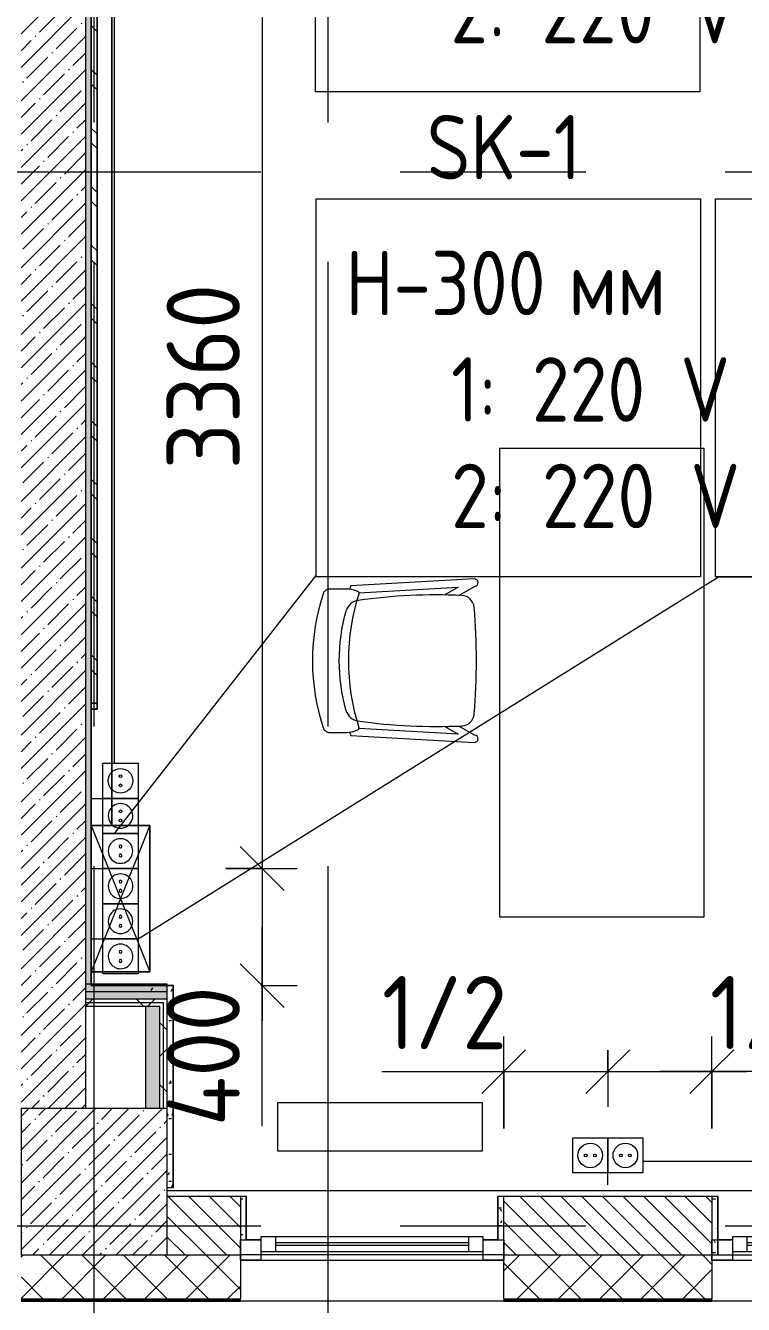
# Model space of a CAD drawing. Header units: millimetres. Extents: x 35881 to 234190, y -8553 to 29063.
# Drawn here: x 47425 to 49879, y -269 to 4100 of the extents above; entities that cross this region are included whole.
import ezdxf

# ---------------------------------------------------------------- set-up
doc = ezdxf.new("R2010")
doc.units = ezdxf.units.MM
doc.linetypes.add('Осевая', pattern=[3175, 635, -476.25, 1587.5, -476.25])
for name, color, linetype, lineweight in [('A-ANNO-DIMS', 7, 'Continuous', 9), ('A-ANNO-DIMS-100', 7, 'Continuous', 9), ('A-DETL-GENF', 7, 'Continuous', 9), ('A-GLAZ', 7, 'Continuous', 9), ('A-GLAZ-1', 7, 'Continuous', 13), ('A-WALL', 7, 'Continuous', 9), ('E-ELEC-FIXT-IDEN', 7, 'Continuous', 9), ('I-FURN', 7, 'Continuous', 9), ('I-WALL', 7, 'Continuous', 9), ('M-EQPM', 7, 'Continuous', 9), ('S-COLS', 7, 'Continuous', 9), ('Оси', 7, 'Continuous', 9), ('Оси-2', 7, 'Осевая', 9), ('Электрические приборы', 7, 'Continuous', 9)]:
    doc.layers.add(name, color=color, linetype=linetype, lineweight=lineweight)
for name, color, linetype, lineweight, true_color in [('A-WALL-1', 7, 'Continuous', 9, 0x3c3c3c), ('A-WALL-FNSH-1', 7, 'Continuous', 9, 0x3c3c3c), ('I-FURN-1', 7, 'Continuous', 9, 0xf0f0f0), ('M-EQPM-1', 7, 'Continuous', 9, 0xd4d4d4), ('Оси розеток', 7, 'Continuous', 9, 0xff1e23)]:
    doc.layers.add(name, color=color, linetype=linetype, lineweight=lineweight, true_color=true_color)
doc.styles.add('GOST Common', font='GOST_Common.ttf', dxfattribs={"width": 0.9, "height": 220})
doc.styles.add('ISOCPEUR', font='isocpeur.ttf', dxfattribs={"width": 0.9, "height": 250})
doc.dimstyles.new('ISO-2_5_0_9К_БОЛЬШОЙ', dxfattribs={"dimscale": 304.8, "dimtxt": 248.995294, "dimasz": 0.492126, "dimexe": 0.393701, "dimexo": 0.984252, "dimgap": 0, "dimtad": 1, "dimdec": 0, "dimrnd": 10, "dimzin": 0, "dimdsep": 46, "dimtxsty": 'ISOCPEUR', "dimblk1": 'OBLIQUE', "dimblk2": 'OBLIQUE', "dimsah": 1, "dimcen": 0.09, "dimdle": 0.393701, "dimazin": 0, "dimtfac": 1, "dimtdec": 4, "dimtix": 1, "dimtmove": 0, "dimatfit": 3, "dimfxl": 1, "dimtvp": 1, "dimtolj": 1, "dimtzin": 0, "dimarcsym": 2})
doc.dimstyles.new('ISO-2_5_0_9К_БОЛЬШОЙ_2', dxfattribs={"dimscale": 304.8, "dimtxt": 248.995294, "dimasz": 0.492126, "dimexe": 0.393701, "dimexo": 0.984252, "dimgap": 0, "dimtad": 1, "dimdec": 0, "dimrnd": 10, "dimzin": 0, "dimdsep": 46, "dimtxsty": 'ISOCPEUR', "dimblk1": 'OBLIQUE', "dimblk2": 'OBLIQUE', "dimsah": 1, "dimcen": 0.09, "dimdle": 0.393701, "dimazin": 0, "dimtfac": 1, "dimtdec": 4, "dimtix": 1, "dimtmove": 1, "dimatfit": 3, "dimfxl": 1, "dimtvp": 1, "dimtolj": 1, "dimtzin": 0, "dimarcsym": 2})
pattern_1 = [(0, (0, 0), (121.92, 30.48), [10.058, -81.382, 10.058, -81.382, -487.68]), (0, (0, 0), (121.92, 30.48), [-182.88, 10.058, -172.822, 10.058, -81.382, -213.36]), (0, (0, 0), (121.92, 30.48), [-457.2, 10.058, -50.902, 10.058, -142.342]), (120, (45.72, 15.24), (-87.356454, 90.345817), [10.058, -81.382, 10.058, -81.382, -487.68]), (120, (45.72, 15.24), (-87.356454, 90.345817), [-182.88, 10.058, -172.822, 10.058, -81.382, -213.36]), (120, (45.72, 15.24), (-87.356454, 90.345817), [-457.2, 10.058, -50.902, 10.058, -142.342]), (240, (60.96, 76.2), (-34.563546, -120.825817), [10.058, -81.382, 10.058, -81.382, -487.68]), (240, (60.96, 76.2), (-34.563546, -120.825817), [-182.88, 10.058, -172.822, 10.058, -81.382, -213.36]), (240, (60.96, 76.2), (-34.563546, -120.825817), [-457.2, 10.058, -50.902, 10.058, -142.342])]
pattern_2 = [(45, (0, 0), (-106.066, 106.066), []), (135, (0, 0), (-106.066, -106.066), [])]

# ---------------------------------------------------------------- blocks, each defined once
blk = doc.blocks.new('BSC_Колонна _Прямоугольная - 500х500-V7-План размещения напольных электротехнических лючков и розеток 1 этажа в осях 12-23')
at = {"layer": 'S-COLS'}
h = blk.add_hatch(dxfattribs=at)
h.set_pattern_fill('FP_9', color=256, style=0, pattern_type=2)
h.set_pattern_definition([(45, (-47660, -150), (-57.02463, 57.02463), []), (45, (-47602.975, -150), (-57.02463, 57.02463), [100.806, -20.161, 3.353, -16.808])])
h.paths.add_polyline_path([(-250, -250), (250, -250), (250, 250), (-250, 250), (-250, 69.9)])
for p, q in [((250, 250), (-250, 250)), ((-250, 250), (-250, -250)), ((250, -250), (250, 250)), ((-250, -250), (250, -250))]:
    blk.add_line(p, q, dxfattribs=at)
blk = doc.blocks.new('120_Окно_СКБ_1Ст - 120_Окно_СКБ_1Ст 900х2500_h_-20664874-План размещения напольных электротехнических лючков и розеток 1 этажа в осях 12-23')
at = {"layer": 'A-GLAZ'}
for p, q in [((450, -57), (-450, -57)), ((-430, -127), (-380, -127)), ((-330, -107), (330, -107)), ((330, -117), (-330, -117)), ((380, -127), (430, -127))]:
    blk.add_line(p, q, dxfattribs=at)
at = {"layer": 'A-GLAZ-1'}
for p, q in [((-450, -127), (-450, -57)), ((-450, -57), (-380, -57)), ((-380, -57), (-380, -127)), ((380, -87), (-380, -87)), ((-380, -87), (-380, -137)), ((-330, -137), (-330, -87)), ((330, -137), (330, -87)), ((380, -127), (380, -57)), ((380, -57), (450, -57)), ((380, -137), (380, -87)), ((450, -57), (450, -127)), ((-380, -127), (-450, -127)), ((450, -127), (380, -127)), ((-380, -137), (380, -137))]:
    blk.add_line(p, q, dxfattribs=at)
blk = doc.blocks.new('120_Окно_СКБ_2Ст - 120_Окно_СКБ_2Ст 2100х2500 _мал створка справа_-22445857-План размещения напольных электротехнических лючков и розеток 1 этажа в осях 12-23')
at = {"layer": 'A-GLAZ'}
for p, q in [((1050, -57), (-1050, -57)), ((-1030, -127), (-980, -127)), ((-930, -107), (100, -107)), ((100, -117), (-930, -117)), ((150, -127), (220, -127)), ((270, -107), (930, -107)), ((930, -117), (270, -117)), ((980, -127), (1030, -127))]:
    blk.add_line(p, q, dxfattribs=at)
at = {"layer": 'A-GLAZ-1'}
for p, q in [((-1050, -127), (-1050, -57)), ((-1050, -57), (-980, -57)), ((-980, -57), (-980, -127)), ((150, -87), (-980, -87)), ((-980, -87), (-980, -137)), ((-930, -137), (-930, -87)), ((100, -137), (100, -87)), ((150, -127), (150, -57)), ((150, -57), (220, -57)), ((150, -137), (150, -87)), ((220, -57), (220, -127)), ((980, -87), (220, -87)), ((220, -87), (220, -137)), ((270, -137), (270, -87)), ((930, -137), (930, -87)), ((980, -127), (980, -57)), ((980, -57), (1050, -57)), ((980, -137), (980, -87)), ((1050, -57), (1050, -127)), ((-980, -127), (-1050, -127)), ((220, -127), (150, -127)), ((1050, -127), (980, -127)), ((-980, -137), (150, -137)), ((220, -137), (980, -137))]:
    blk.add_line(p, q, dxfattribs=at)
blk = doc.blocks.new('Блок Розеток и Выключателей - Блок Розеток и Выключателей_SK1-27368977-План размещения напольных электротехнических лючков и розеток 1 этажа в осях 12-23')
at = {"layer": 'A-DETL-GENF'}
for p, q in [((-120, -40), (0, -40)), ((-120, -160), (-120, -40)), ((0, -40), (120, -40)), ((0, -160), (0, -40)), ((0, -40), (0, -160)), ((120, -40), (120, -160)), ((0, -160), (-120, -160)), ((120, -160), (0, -160))]:
    blk.add_line(p, q, dxfattribs=at)
for centre, radius in [((-60, -100), 42), ((60, -100), 42), ((-75.6, -100), 4.8), ((-44.4, -100), 4.8), ((44.4, -100), 4.8), ((75.6, -100), 4.8)]:
    blk.add_circle(centre, radius, dxfattribs=at)
at = {"layer": 'Оси розеток'}
blk.add_line((0, 0), (0, -40), dxfattribs=at)
blk = doc.blocks.new('Блок Розеток и Выключателей - Блок Розеток и Выключателей_SK1-V68-План размещения напольных электротехнических лючков и розеток 1 этажа в осях 12-23')
at = {"layer": 'A-DETL-GENF'}
for p, q in [((-120, -40), (-113, -40)), ((-120, -160), (-120, -40)), ((-113, -40), (0, -40)), ((0, -40), (120, -40)), ((0, -160), (0, -40)), ((0, -40), (0, -160)), ((120, -40), (120, -160)), ((-113, -160), (-120, -160)), ((0, -160), (-113, -160)), ((120, -160), (0, -160))]:
    blk.add_line(p, q, dxfattribs=at)
for centre, radius, start, end in [((-60, -100), 42, 72, 180), ((-60, -100), 42, 36, 72), ((-60, -100), 42, 0, 36), ((60, -100), 42, 144, 180), ((60, -100), 42, 72, 144), ((60, -100), 42, 0, 72), ((-60, -100), 42, 180, 216), ((-60, -100), 42, 216, 324), ((-75.6, -100), 4.8, 90, 180), ((-75.6, -100), 4.8, 180, 270), ((-75.6, -100), 4.8, 0, 90), ((-75.6, -100), 4.8, 270, 0), ((-44.4, -100), 4.8, 90, 180), ((-44.4, -100), 4.8, 180, 270), ((-44.4, -100), 4.8, 270, 90), ((-60, -100), 42, 324, 0), ((60, -100), 42, 180, 252), ((44.4, -100), 4.8, 90, 180), ((44.4, -100), 4.8, 180, 0), ((44.4, -100), 4.8, 0, 90), ((60, -100), 42, 252, 324), ((75.6, -100), 4.8, 90, 180), ((75.6, -100), 4.8, 180, 0), ((75.6, -100), 4.8, 0, 90), ((60, -100), 42, 324, 0)]:
    blk.add_arc(centre, radius, start, end, dxfattribs=at)
at = {"layer": 'Оси розеток'}
blk.add_line((0, 0), (0, -40), dxfattribs=at)
blk = doc.blocks.new('Блок Розеток и Выключателей - Блок Розеток и Выключателей_SK1-V69-План размещения напольных электротехнических лючков и розеток 1 этажа в осях 12-23')
at = {"layer": 'A-DETL-GENF'}
for p, q in [((-120, -40), (0, -40)), ((-120, -160), (-120, -40)), ((0, -40), (120, -40)), ((0, -160), (0, -40)), ((0, -40), (0, -160)), ((120, -40), (120, -160)), ((0, -160), (-120, -160)), ((120, -160), (0, -160))]:
    blk.add_line(p, q, dxfattribs=at)
for centre, radius, start, end in [((-60, -100), 42, 72, 180), ((-60, -100), 42, 36, 72), ((-60, -100), 42, 0, 36), ((60, -100), 42, 108, 180), ((60, -100), 42, 36, 108), ((60, -100), 42, 0, 36), ((-60, -100), 42, 180, 216), ((-60, -100), 42, 216, 324), ((-75.6, -100), 4.8, 90, 180), ((-75.6, -100), 4.8, 180, 270), ((-75.6, -100), 4.8, 0, 90), ((-75.6, -100), 4.8, 270, 0), ((-44.4, -100), 4.8, 90, 180), ((-44.4, -100), 4.8, 180, 270), ((-44.4, -100), 4.8, 270, 90), ((-60, -100), 42, 324, 0), ((60, -100), 42, 180, 252), ((44.4, -100), 4.8, 90, 180), ((44.4, -100), 4.8, 180, 90), ((60, -100), 42, 252, 324), ((75.6, -100), 4.8, 90, 180), ((75.6, -100), 4.8, 180, 270), ((75.6, -100), 4.8, 270, 90), ((60, -100), 42, 324, 0)]:
    blk.add_arc(centre, radius, start, end, dxfattribs=at)
at = {"layer": 'Оси розеток'}
blk.add_line((0, 0), (0, -40), dxfattribs=at)
blk = doc.blocks.new('Блок Розеток и Выключателей - Блок Розеток и Выключателей_SK1-V70-План размещения напольных электротехнических лючков и розеток 1 этажа в осях 12-23')
at = {"layer": 'A-DETL-GENF'}
for p, q in [((-120, -40), (-93, -40)), ((-120, -160), (-120, -40)), ((-93, -40), (0, -40)), ((0, -40), (120, -40)), ((0, -160), (0, -40)), ((0, -40), (0, -160)), ((120, -40), (120, -160)), ((-93, -160), (-120, -160)), ((0, -160), (-93, -160)), ((120, -160), (0, -160))]:
    blk.add_line(p, q, dxfattribs=at)
for centre, radius in [((60, -100), 42), ((-75.6, -100), 4.8), ((-44.4, -100), 4.8), ((44.4, -100), 4.8), ((75.6, -100), 4.8)]:
    blk.add_circle(centre, radius, dxfattribs=at)
for start, end in [(144, 180), (217.6474, 142.3526), (180, 216)]:
    blk.add_arc((-60, -100), 42, start, end, dxfattribs=at)
at = {"layer": 'Оси розеток'}
blk.add_line((0, 0), (0, -40), dxfattribs=at)
blk = doc.blocks.new('Chair_1 noor 78578 - 1_4-25422005-План размещения напольных электротехнических лючков и розеток 1 этажа в осях 12-23')
at = {"layer": 'I-FURN-1'}
for p, q in [((-130.5, 405.7), (-130.5, 344.8)), ((359.1, 344.8), (359.1, 405.7)), ((-141.2, 329.7), (-165.1, -92)), ((393.7, -92), (369.8, 329.7)), ((-136.5, -37.1), (-117.3, 302)), ((345.9, 302), (365.1, -37.1)), ((-110.2, 8.6), (-136.5, -37.1)), ((365.1, -37.1), (338.8, 8.6)), ((-139.7, -93.5), (-108.8, -39.9)), ((337.4, -39.9), (368.3, -93.5))]:
    blk.add_line(p, q, dxfattribs=at)
for centre, radius, start, end in [((114.3, -271.9), 732.8, 71.3174, 108.6833), ((114.3, -239.2), 609.6, 73.8265, 106.1735), ((114.3, -279.3), 660.4, 111.7, 112.7563), ((-37.4, 344.8), 93.1, 180, 204.9864), ((-37.4, 344.8), 93.1, 186.4785, 204.9864), ((114.3, -408), 746, 71.9445, 107.8276), ((-41.4, 297.5), 50.8, 106.1735, 171.9659), ((270, 297.5), 50.8, 8.0341, 73.8265), ((266, 344.8), 93.1, 334.477, 360), ((266, 344.8), 93.1, 335.0136, 353.5215), ((114.3, -279.3), 660.4, 67.2437, 68.3), ((-116, 308.2), 6.35, 204.9864, 258.4091), ((-116, 308.2), 6.35, 204.9864, 287.8276), ((1798.9, 37.7), 1909.3, 171.9659, 182.6261), ((-1570.3, 37.7), 1909.3, 357.3739, 8.0341), ((344.3, 307.4), 6.35, 281.4186, 334.477), ((344.6, 308.2), 6.35, 281.5909, 335.0136), ((1798.9, 37.7), 1909.3, 180.8761, 182.3307), ((-1570.3, 37.7), 1909.3, 357.6693, 359.1239), ((-64, -47.7), 44.5, 182.6261, 265.0912), ((292.6, -47.7), 44.4, 275.9396, 357.3739), ((-152.4, -92.7), 12.7, 176.75, 356.75), ((114.8, 2033.8), 2133.6, 265.0912, 274.9044), ((381, -92.7), 12.7, 183.25, 3.25)]:
    blk.add_arc(centre, radius, start, end, dxfattribs=at)
for points in [[(-120.4, 422.3), (-122, 420.8), (-124.7, 417.8), (-127.8, 413.5), (-129.8, 409.4), (-130.4, 406.9), (-130.5, 405.7)], [(359.1, 405.7), (359, 406.9), (358.4, 409.4), (356.4, 413.5), (353.3, 417.8), (350.6, 420.8), (349, 422.3)]]:
    blk.add_open_spline(points, degree=3, dxfattribs=at)
blk = doc.blocks.new('Стол базовый прямоугольный - 1_3-25460678-План размещения напольных электротехнических лючков и розеток 1 этажа в осях 12-23')
at = {"layer": 'I-FURN-1'}
for p, q in [((800, 350), (-800, 350)), ((-800, 350), (-800, -350)), ((800, -350), (800, 350)), ((-800, -350), (800, -350))]:
    blk.add_line(p, q, dxfattribs=at)
blk = doc.blocks.new('Шкаф параметрический - 1_5а-25565868-План размещения напольных электротехнических лючков и розеток 1 этажа в осях 12-23')
at = {"layer": 'I-FURN-1'}
for p, q in [((0, 0), (500, 200)), ((0, 200), (500, 0)), ((500, 200), (0, 200)), ((0, 200), (0, 0)), ((0, 70.2), (0, 200)), ((0, 200), (500, 200)), ((500, 0), (500, 200)), ((500, 200), (500, 0)), ((0, 0.2), (0, 70.2)), ((0, 0), (500, 0))]:
    blk.add_line(p, q, dxfattribs=at)
blk = doc.blocks.new('Зеркало обычное - Доска-32858920-План размещения напольных электротехнических лючков и розеток 1 этажа в осях 12-23')
at = {"layer": 'I-FURN'}
h = blk.add_hatch(dxfattribs=at)
h.set_pattern_fill('FP_59', color=256, style=0, pattern_type=2)
h.set_pattern_definition([(45, (50, 50), (-199.9995, 0), [141.421, -141.421]), (45, (100, 50), (-199.9995, 0), [70.711, -212.132]), (45, (50, 100), (-199.9995, 0), [70.711, -212.132])])
h.paths.add_polyline_path([(-2005, 40), (2005, 40), (2005, 60), (-2005, 60)])
at = {"layer": 'I-FURN-1'}
for p, q in [((2025, 60), (-2025, 60)), ((-2025, 60), (-2025, 40)), ((-2025, 40), (-2025, 60)), ((-2025, 60), (-2005, 60)), ((2005, 60), (-2005, 60)), ((-2005, 60), (-2005, 40)), ((-2005, 40), (-2005, 60)), ((-2005, 60), (2005, 60)), ((-2005, 60), (2005, 60)), ((2005, 60), (-2005, 60)), ((-2005, 60), (2005, 60)), ((-2005, 40), (-2005, 60)), ((-2005, 40), (-2005, 60)), ((2005, 40), (2005, 60)), ((2005, 60), (2005, 40)), ((2005, 60), (2025, 60)), ((2005, 60), (2005, 40)), ((2005, 40), (2005, 60)), ((2025, 40), (2025, 60)), ((2025, 60), (2025, 40)), ((-2025, 40), (2025, 40)), ((-2005, 40), (-2025, 40)), ((-2005, 40), (2005, 40)), ((2005, 40), (-2005, 40)), ((2005, 40), (-2005, 40)), ((-2005, 40), (2005, 40)), ((2005, 40), (-2005, 40)), ((2025, 40), (2005, 40))]:
    blk.add_line(p, q, dxfattribs=at)
blk = doc.blocks.new('radiator_prado_classic_z_tip_30_po exemplyaru - Classic Z Тип 30-500-30677900-План размещения напольных электротехнических лючков и розеток 1 этажа в осях 12-23')
at = {"layer": 'M-EQPM-1'}
for p, q in [((0, 228), (0, 64)), ((700, 228), (0, 228)), ((700, 64), (700, 228)), ((0, 64), (700, 64))]:
    blk.add_line(p, q, dxfattribs=at)
blk = doc.blocks.new('DIMBLOCK36-План размещения напольных электротехнических лючков и розеток 1 этажа в осях 12-23')
at = {"layer": 'A-ANNO-DIMS-100'}
for p, q in [((48234.4, 4700), (48234.4, 1220)), ((48110, 4580), (48354.4, 4580)), ((48234.4, 4580), (48110, 4580)), ((48110, 1220), (48354.4, 1220)), ((48234.4, 1220), (48110, 1220))]:
    blk.add_line(p, q, dxfattribs=at)
at = {"layer": 'A-ANNO-DIMS-100', "lineweight": 20}
for p, q in [((48234.4, 4580), (48159.4, 4655)), ((48234.4, 4580), (48309.4, 4505)), ((48234.4, 1220), (48159.4, 1295)), ((48234.4, 1220), (48309.4, 1145))]:
    blk.add_line(p, q, dxfattribs=at)
at = {"layer": 'A-ANNO-DIMS-100', "color": 0, "insert": (47907.8, 2584), "char_height": 250, "width": 758.478, "attachment_point": 1, "rotation": 90, "line_spacing_factor": 1.149209, "style": 'ISOCPEUR'}
blk.add_mtext('3360', dxfattribs=at)
blk = doc.blocks.new('_Oblique')
at = {"color": 0, "linetype": 'ByBlock', "lineweight": -2}
blk.add_line((-0.5, -0.5), (0.5, 0.5), dxfattribs=at)
blk = doc.blocks.new('DIMBLOCK37-План размещения напольных электротехнических лючков и розеток 1 этажа в осях 12-23')
at = {"layer": 'A-ANNO-DIMS-100', "lineweight": 20}
for p, q in [((48234.4, 1220), (48159.4, 1295)), ((48234.4, 1220), (48309.4, 1145)), ((48234.4, 820), (48159.4, 895)), ((48234.4, 820), (48309.4, 745))]:
    blk.add_line(p, q, dxfattribs=at)
at = {"layer": 'A-ANNO-DIMS-100'}
for p, q in [((48110, 1220), (48354.4, 1220)), ((48234.4, 1220), (48110, 1220)), ((48234.4, 1220), (48234.4, 700)), ((48234.4, 938), (48234.4, 1020)), ((48234.4, 340.1), (48234.4, 938)), ((48230, 820), (48354.4, 820)), ((48234.4, 820), (48230, 820))]:
    blk.add_line(p, q, dxfattribs=at)
at = {"layer": 'A-ANNO-DIMS-100', "color": 0, "insert": (47907.8, 340.1), "char_height": 250, "width": 597.589, "attachment_point": 1, "rotation": 90, "line_spacing_factor": 1.149209, "style": 'ISOCPEUR'}
blk.add_mtext('400', dxfattribs=at)
blk = doc.blocks.new('DIMBLOCK95-План размещения напольных электротехнических лючков и розеток 1 этажа в осях 12-23')
at = {"layer": 'A-ANNO-DIMS-100'}
for p, q in [((49060, 332.4), (49060, 646.3)), ((49415.8, 600), (49415.8, 406.3)), ((49415.8, 526.3), (49415.8, 600)), ((48643.3, 526.3), (49174.2, 526.3)), ((48940, 526.3), (49415.8, 526.3)), ((49060, 526.3), (49060, 332.4)), ((49174.2, 526.3), (49237.9, 526.3))]:
    blk.add_line(p, q, dxfattribs=at)
at = {"layer": 'A-ANNO-DIMS-100', "lineweight": 20}
for p, q in [((49060, 526.3), (49135, 601.3)), ((49415.8, 526.3), (49490.8, 601.3)), ((49060, 526.3), (48985, 451.3)), ((49415.8, 526.3), (49340.8, 451.3))]:
    blk.add_line(p, q, dxfattribs=at)
at = {"layer": 'A-ANNO-DIMS-100', "color": 0, "insert": (48643.3, 852.9), "char_height": 250, "width": 517.144, "attachment_point": 1, "line_spacing_factor": 1.149209, "style": 'ISOCPEUR'}
blk.add_mtext('1/2', dxfattribs=at)
blk = doc.blocks.new('DIMBLOCK96-План размещения напольных электротехнических лючков и розеток 1 этажа в осях 12-23')
at = {"layer": 'A-ANNO-DIMS-100'}
for p, q in [((49771.5, 332.4), (49771.5, 646.3)), ((49415.8, 600), (49415.8, 406.3)), ((49415.8, 526.3), (49415.8, 600)), ((49415.8, 526.3), (49891.5, 526.3)), ((49664.7, 526.3), (49593.7, 526.3)), ((50195.6, 526.3), (49664.7, 526.3)), ((49771.5, 526.3), (49771.5, 332.4))]:
    blk.add_line(p, q, dxfattribs=at)
at = {"layer": 'A-ANNO-DIMS-100', "lineweight": 20}
for p, q in [((49415.8, 526.3), (49490.8, 601.3)), ((49771.5, 526.3), (49846.5, 601.3)), ((49415.8, 526.3), (49340.8, 451.3)), ((49771.5, 526.3), (49696.5, 451.3))]:
    blk.add_line(p, q, dxfattribs=at)
at = {"layer": 'A-ANNO-DIMS-100', "color": 0, "insert": (49764.7, 852.9), "char_height": 250, "width": 517.144, "attachment_point": 1, "line_spacing_factor": 1.149209, "style": 'ISOCPEUR'}
blk.add_mtext('1/2', dxfattribs=at)

msp = doc.modelspace()

# ---------------------------------------------------------------- hatches: boundary and pattern name
at = {"layer": 'A-WALL'}
h = msp.add_hatch(dxfattribs=at)
h.set_pattern_fill('FP_21', color=256, style=0, pattern_type=2)
h.set_pattern_definition([(135, (0, 0), (-35.35534, -35.35534), [])])
h.paths.add_polyline_path([(65160, -100), (65410, -100), (65410, 100), (65160, 100)])
h.paths.add_polyline_path([(64260, -100), (64260, 100), (63710, 100), (63710, -100)])
h.paths.add_polyline_path([(61538.4, -100), (61610, -100), (61610, 100), (61410, 100), (61410, -100)])
h.paths.add_polyline_path([(60010, -100), (60010, 100), (59260, 100), (59260, -100)])
h.paths.add_polyline_path([(57160, -100), (57160, 100), (56910, 100), (56910, -100)])
h.paths.add_polyline_path([(53310, -100), (53310, 100), (52410, 100), (52410, -100), (52809.7, -100)])
h.paths.add_polyline_path([(51871.5, -100), (51910, -100), (51910, 100), (51871.5, 100)])
h.paths.add_polyline_path([(49771.5, -100), (49771.5, 100), (49060, 100), (49060, -100)])
h.paths.add_polyline_path([(48160, -100), (48160, 100), (47910, 100), (47910, -100)])
h = msp.add_hatch(dxfattribs=at)
h.set_pattern_fill('FP_17', color=256, style=0, pattern_type=2)
h.set_pattern_definition([(45, (0, 0), (-70.71068, 70.71068), []), (135, (0, 0), (-70.71068, -70.71068), [])])
h.paths.add_polyline_path([(75358.8, -250), (75700, -250), (75700, -100), (73980, -100), (73980, -250), (74631.4, -250)])
h.paths.add_polyline_path([(70660, -250), (70660, -100), (67060, -100), (67060, -250), (70267, -250)])
h.paths.add_polyline_path([(72280, -250), (72280, -100), (71560, -100), (71560, -250), (71721.8, -250)])
h.paths.add_polyline_path([(65160, -250), (66160, -250), (66160, -100), (65160, -100)])
h.paths.add_polyline_path([(63710, -250), (64260, -250), (64260, -100), (63710, -100)])
h.paths.add_polyline_path([(61410, -250), (61610, -250), (61610, -100), (60910, -100), (60910, -250)])
h.paths.add_polyline_path([(60010, -250), (60010, -100), (59260, -100), (59260, -250)])
h.paths.add_polyline_path([(57160, -250), (57160, -100), (56410, -100), (56410, -250), (56910, -250)])
h.paths.add_polyline_path([(52809.7, -250), (53310, -250), (53310, -100), (51871.5, -100), (51871.5, -250)])
h.paths.add_polyline_path([(49771.5, -250), (49771.5, -100), (49060, -100), (49060, -250)])
h.paths.add_polyline_path([(47910, -250), (48160, -250), (48160, -100), (47410, -100), (47410, -250)])
h.paths.add_polyline_path([(44081, -250), (44310, -250), (44310, -100), (42737.5, -100), (42737.5, -250), (43410, -250)])
h.paths.add_polyline_path([(40637.5, -250), (40637.5, -100), (39940, -100), (39940, -250)])
h.paths.add_polyline_path([(39040, -250), (39040, -100), (38742.7, -100), (38742.7, -250)])
at = {"layer": 'I-WALL'}
h = msp.add_hatch(dxfattribs=at)
h.set_pattern_fill('FP_1', color=256, style=0, pattern_type=2)
h.set_pattern_definition([(45, (0, 0), (-57.02463, 57.02463), []), (45, (57.025, 0), (-57.02463, 57.02463), [100.806, -20.161, 3.353, -16.808])])
h.paths.add_polyline_path([(47630, 400), (47630, 7400), (47410, 7400), (47410, 400)])
h = msp.add_hatch(dxfattribs=at)
h.set_pattern_fill('FP_58', color=256, style=0, pattern_type=2)
h.set_pattern_definition(pattern_1)
h.paths.add_polyline_path([(47630, 800), (47650, 800), (47650, 7400), (47630, 7400), (47630, 825)])
for points in [[(47717.9, 775), (47910, 775), (47910, 825), (47630, 825), (47630, 775)], [(47885, 400), (47885, 750), (47835, 750), (47835, 400)]]:
    msp.add_hatch(color=256, dxfattribs=at).paths.add_polyline_path(points)
h = msp.add_hatch(dxfattribs=at)
h.set_pattern_fill('FP_58', color=256, style=0, pattern_type=2)
h.set_pattern_definition(pattern_1)
h.paths.add_polyline_path([(47910, 800), (47930, 800), (47930, 820), (47650, 820), (47650, 800), (47717.9, 800)])
h = msp.add_hatch(dxfattribs=at)
h.set_pattern_fill('FP_58', color=256, style=0, pattern_type=2)
h.set_pattern_definition(pattern_1)
h.paths.add_polyline_path([(47930, 130), (47930, 800), (47910, 800), (47910, 130)])
h = msp.add_hatch(dxfattribs=at)
h.set_pattern_fill('FP_60', color=256, style=0, pattern_type=2)
h.set_pattern_definition(pattern_2)
h.paths.add_polyline_path([(47897.5, 762.5), (47910, 762.5), (47910, 775), (47630, 775), (47630, 762.5), (47717.9, 762.5)])
h = msp.add_hatch(dxfattribs=at)
h.set_pattern_fill('FP_60', color=256, style=0, pattern_type=2)
h.set_pattern_definition(pattern_2)
h.paths.add_polyline_path([(47885, 750), (47897.5, 750), (47897.5, 762.5), (47630, 762.5), (47630, 750), (47835, 750)])
h = msp.add_hatch(dxfattribs=at)
h.set_pattern_fill('FP_60', color=256, style=0, pattern_type=2)
h.set_pattern_definition(pattern_2)
h.paths.add_polyline_path([(47897.5, 400), (47897.5, 750), (47885, 750), (47885, 400)])
h = msp.add_hatch(dxfattribs=at)
h.set_pattern_fill('FP_60', color=256, style=0, pattern_type=2)
h.set_pattern_definition(pattern_2)
h.paths.add_polyline_path([(47897.5, 400), (47910, 400), (47910, 762.5), (47897.5, 762.5), (47897.5, 750)])
h = msp.add_hatch(dxfattribs=at)
h.set_pattern_fill('FP_58', color=256, style=0, pattern_type=2)
h.set_pattern_definition(pattern_1)
h.paths.add_polyline_path([(48180, -48), (48180, 100), (48160, 100), (48160, -48)])
h = msp.add_hatch(dxfattribs=at)
h.set_pattern_fill('FP_58', color=256, style=0, pattern_type=2)
h.set_pattern_definition(pattern_1)
h.paths.add_polyline_path([(49060, -48), (49060, 100), (49040, 100), (49040, -48)])
h = msp.add_hatch(dxfattribs=at)
h.set_pattern_fill('FP_58', color=256, style=0, pattern_type=2)
h.set_pattern_definition(pattern_1)
h.paths.add_polyline_path([(49791.5, -100), (49791.5, 100), (49771.5, 100), (49771.5, -100)])

# ---------------------------------------------------------------- linework, layer by layer
at = {"layer": 'A-WALL'}
for p, q in [((47650, 820), (47650, 7379)), ((47650, 820), (47930, 820)), ((47630, 775), (47910, 775)), ((47630, 762.5), (47897.5, 762.5)), ((47885, 400), (47885, 750)), ((47897.5, 400), (47897.5, 762.5)), ((47910, -100), (48160, -100)), ((49060, -100), (49771.5, -100)), ((49791.5, -100), (51851.5, -100)), ((47410, -250), (48160, -250)), ((47410, -253), (48160, -253)), ((49060, -258), (48160, -258)), ((49060, -250), (49771.5, -250)), ((49060, -253), (49771.5, -253)), ((51871.5, -258), (49771.5, -258))]:
    msp.add_line(p, q, dxfattribs=at)
at = {"layer": 'A-WALL-1'}
for p, q in [((47630, 7400), (47630, 400)), ((47910, 825), (47630, 825)), ((47630, 800), (47910, 800)), ((47910, 400), (47910, 825)), ((47930, 130), (47930, 820)), ((47630, 750), (47885, 750)), ((47835, 750), (47835, 400)), ((47910, 130), (47930, 130)), ((48160, 100), (47910, 100)), ((48160, 100), (48160, -250)), ((48180, 100), (48160, 100)), ((48180, -48), (48180, 100)), ((49040, 100), (49040, -48)), ((49060, 100), (49040, 100)), ((49771.5, 100), (49060, 100)), ((49060, -250), (49060, 100)), ((49771.5, 100), (49771.5, -250)), ((49791.5, 100), (49771.5, 100)), ((49791.5, -100), (49791.5, 100)), ((48160, -48), (48180, -48)), ((49040, -48), (49060, -48)), ((49771.5, -100), (49791.5, -100))]:
    msp.add_line(p, q, dxfattribs=at)
at = {"layer": 'A-WALL-FNSH-1'}
for p, q in [((47651, 821), (47651, 7379)), ((47931, 821), (47651, 821)), ((47931, 130), (47931, 821)), ((47930, 130), (47931, 130)), ((48181, 100), (48180, 100)), ((48181, -48), (48181, 100)), ((49039, 100), (49039, -48)), ((49040, 100), (49039, 100)), ((49792.5, 100), (49791.5, 100)), ((49792.5, -100), (49792.5, 100)), ((48180, -48), (48181, -48)), ((49039, -48), (49040, -48)), ((49791.5, -100), (49792.5, -100)), ((47410, -258), (48160, -258)), ((48160, -258), (48160, -250)), ((49060, -250), (49060, -258)), ((49060, -258), (49771.5, -258)), ((49771.5, -258), (49771.5, -250))]:
    msp.add_line(p, q, dxfattribs=at)
at = {"layer": 'E-ELEC-FIXT-IDEN'}
for p, q in [((47730, 1580), (47730, 4518.2)), ((48419.4, 2220.9), (48419.4, 2862.7)), ((47730, 1340), (48419.4, 2220.9)), ((47810, 980), (49794.5, 2216.2)), ((49794.5, 2216.2), (50440.5, 2217.2)), ((49535.8, 220), (50311.4, 220))]:
    msp.add_line(p, q, dxfattribs=at)
at = {"layer": 'E-ELEC-FIXT-IDEN', "flags": 128}
for points in [[(48417, 5164.2), (49730.3, 5164.2), (49730.3, 3873.2), (48417, 3873.2)], [(48419.4, 3508.2), (49732.7, 3508.2), (49732.7, 2217.2), (48419.4, 2217.2)], [(49783.8, 3508.2), (51097.1, 3508.2), (51097.1, 2217.2), (49783.8, 2217.2)]]:
    msp.add_lwpolyline(points, close=True, dxfattribs=at)
at = {"layer": 'I-FURN-1'}
for p, q in [((47650.2, 5417), (47650.2, 1785)), ((47650.2, 1785), (47650.2, 5417)), ((47720.2, 1367), (47720.2, 5417)), ((47720.2, 5417), (47720.2, 1367)), ((47650.2, 1785), (47650.2, 1765)), ((47650.2, 1765), (47650.2, 1785)), ((47650.2, 1765), (47650.2, 1367)), ((47650.2, 1367), (47650.2, 1765)), ((47650.2, 1367), (47720.2, 1367)), ((47720.2, 1367), (47650.2, 1367))]:
    msp.add_line(p, q, dxfattribs=at)
at = {"layer": 'I-WALL'}
for p, q in [((47910, 120), (51871.5, 120)), ((49060, -100), (48160, -100))]:
    msp.add_line(p, q, dxfattribs=at)
at = {"layer": 'Оси'}
for p, q in [((47660, -1906.3), (47660, 593.7)), ((48460, -1906.3), (48460, 593.7))]:
    msp.add_line(p, q, dxfattribs=at)
at = {"layer": 'Оси-2'}
for p, q in [((47660, 593.7), (47660, 24898.1)), ((48460, 593.7), (48460, 24898.1)), ((39180.8, 3600), (82200, 3600)), ((39180.8, 0), (82200, 0))]:
    msp.add_line(p, q, dxfattribs=at)

# ---------------------------------------------------------------- block references
at = {"layer": 'A-GLAZ', "rotation": 180}
for name, p in [('120_Окно_СКБ_1Ст - 120_Окно_СКБ_1Ст 900х2500_h_-20664874-План размещения напольных электротехнических лючков и розеток 1 этажа в осях 12-23', (48610, -175)), ('120_Окно_СКБ_2Ст - 120_Окно_СКБ_2Ст 2100х2500 _мал створка справа_-22445857-План размещения напольных электротехнических лючков и розеток 1 этажа в осях 12-23', (50821.5, -175))]:
    msp.add_blockref(name, p, dxfattribs=at)
at = {"layer": 'I-FURN-1'}
for name, p, rotation in [('Зеркало обычное - Доска-32858920-План размещения напольных электротехнических лючков и розеток 1 этажа в осях 12-23', (47710, 3790), 90.00000000000017), ('Стол базовый прямоугольный - 1_3-25460678-План размещения напольных электротехнических лючков и розеток 1 этажа в осях 12-23', (49395.6, 1854.9), 270.0000000000001), ('Chair_1 noor 78578 - 1_4-25422005-План размещения напольных электротехнических лючков и розеток 1 этажа в осях 12-23', (48867, 1815.9), 90), ('Шкаф параметрический - 1_5а-25565868-План размещения напольных электротехнических лючков и розеток 1 этажа в осях 12-23', (47650, 1367), 269.9999999999998)]:
    msp.add_blockref(name, p, dxfattribs=dict(at, rotation=rotation))
at = {"layer": 'M-EQPM'}
msp.add_blockref('radiator_prado_classic_z_tip_30_po exemplyaru - Classic Z Тип 30-500-30677900-План размещения напольных электротехнических лючков и розеток 1 этажа в осях 12-23', (48287, 192), dxfattribs=at)
at = {"layer": 'S-COLS'}
msp.add_blockref('BSC_Колонна _Прямоугольная - 500х500-V7-План размещения напольных электротехнических лючков и розеток 1 этажа в осях 12-23', (47660, 150), dxfattribs=at)
at = {"layer": 'Электрические приборы'}
for name, p, rotation in [('Блок Розеток и Выключателей - Блок Розеток и Выключателей_SK1-V70-План размещения напольных электротехнических лючков и розеток 1 этажа в осях 12-23', (47650, 1460), 89.99999999999982), ('Блок Розеток и Выключателей - Блок Розеток и Выключателей_SK1-V69-План размещения напольных электротехнических лючков и розеток 1 этажа в осях 12-23', (47650, 1220), 89.99999999999984), ('Блок Розеток и Выключателей - Блок Розеток и Выключателей_SK1-V68-План размещения напольных электротехнических лючков и розеток 1 этажа в осях 12-23', (47650, 980), 89.9999999999999), ('Блок Розеток и Выключателей - Блок Розеток и Выключателей_SK1-27368977-План размещения напольных электротехнических лючков и розеток 1 этажа в осях 12-23', (49415.8, 140), 180)]:
    msp.add_blockref(name, p, dxfattribs=dict(at, rotation=rotation))

# ---------------------------------------------------------------- texts
at = {"layer": 'E-ELEC-FIXT-IDEN', "char_height": 220, "attachment_point": 1, "style": 'GOST Common'}
for s, insert, width in [('   2: 220 V', (48517, 4259), 1342.025), ('SK-1', (48796.9, 3794.6), 656.582), ('H-300 ', (48519.4, 3330.6), 923.544), ('мм', (49281.4, 3330.6), 375.19), ('   1: 220 V', (48519.4, 2966.8), 1291.519), ('   2: 220 V', (48519.4, 2603), 1342.025)]:
    msp.add_mtext(s, dxfattribs=dict(at, insert=insert, width=width))

# ---------------------------------------------------------------- dimensions: what is measured, and where the dimension line sits
at = {"layer": 'A-ANNO-DIMS'}
dim = msp.add_linear_dim(base=(48234.4, 1220), p1=(47810, 4580), p2=(47810, 1220), angle=90, dimstyle='ISO-2_5_0_9К_БОЛЬШОЙ', override={"dimpost": '<>', "dimfxl": 3360}, dxfattribs=at)
dim.commit()
dim.dimension.update_dxf_attribs({"geometry": 'DIMBLOCK36-План размещения напольных электротехнических лючков и розеток 1 этажа в осях 12-23', "text_midpoint": (48109.4, 2900)})
dim = msp.add_linear_dim(base=(48234.4, 820), p1=(47810, 1220), p2=(47930, 820), angle=90, dimstyle='ISO-2_5_0_9К_БОЛЬШОЙ_2', override={"dimpost": '<>', "dimfxl": 417.612245}, dxfattribs=at)
dim.commit()
dim.dimension.update_dxf_attribs({"geometry": 'DIMBLOCK37-План размещения напольных электротехнических лючков и розеток 1 этажа в осях 12-23', "text_midpoint": (48074.5, 638.8), "dimtype": 160, "text_rotation": 90})
for base, p1, p2, picture, middle in [((49415.8, 526.3), (49060, 632.4), (49415.8, 300), 'DIMBLOCK95-План размещения напольных электротехнических лючков и розеток 1 этажа в осях 12-23', (48901.9, 686.3)), ((49771.5, 526.3), (49415.8, 300), (49771.5, 632.4), 'DIMBLOCK96-План размещения напольных электротехнических лючков и розеток 1 этажа в осях 12-23', (50023.2, 686.3))]:
    dim = msp.add_linear_dim(base=base, p1=p1, p2=p2, text='1/2', dimstyle='ISO-2_5_0_9К_БОЛЬШОЙ_2', override={"dimpost": '<>', "dimfxl": 486.887781}, dxfattribs=at)
    dim.commit()
    dim.dimension.update_dxf_attribs({"geometry": picture, "text_midpoint": middle, "dimtype": 160})

doc.saveas('drawing.dxf')
